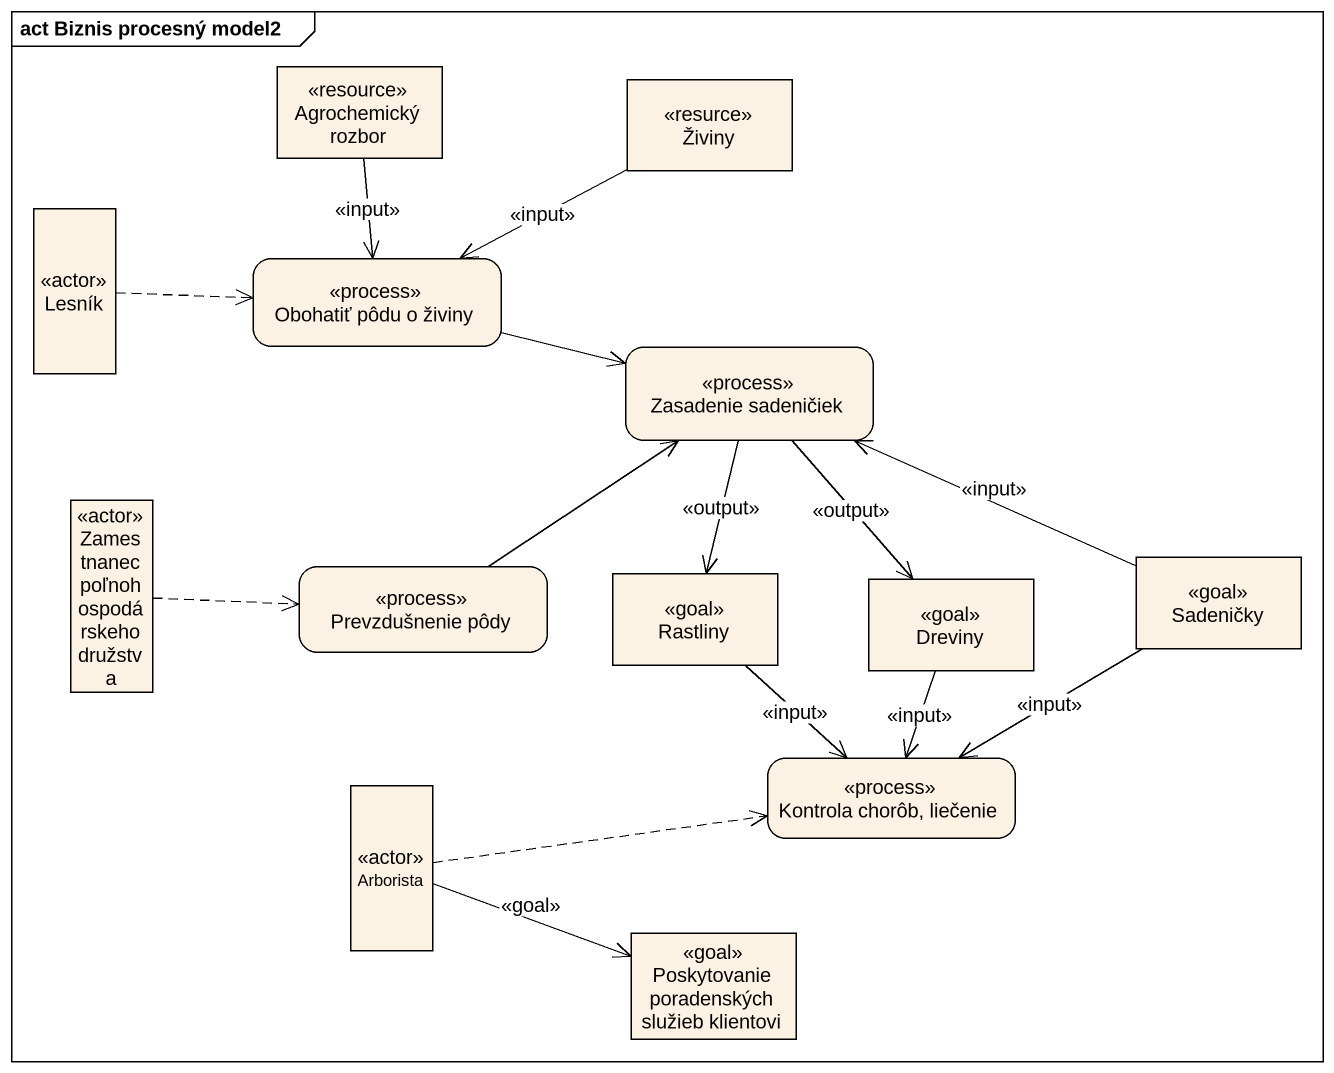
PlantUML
@startuml
mainframe act Biznis procesný model2
hide empty description
state "Agrochemický rozbor" as Agrochemický_rozbor <<resource>>
state Živiny <<resurce>>
state Lesník <<actor>>
state "Obohatiť pôdu o živiny" as Obohatiť_pôdu_o_živiny <<process>>
state "Zasadenie sadeničiek" as Zasadenie_sadeničiek <<process>>
state "Zamestnanec poľnohospodárskeho družstva" as Zamestnanec <<actor>>
state "Prevzdušnenie pôdy" as Prevzdušnenie_pôdy <<process>>
state Rastliny <<goal>>
state Sadeničky <<goal>>
state Dreviny <<goal>>
state Arborista <<actor>>
state "Kontrola chorôb, liečenie" as Kontrola_chorôb_liečenie <<process>>
state "Poskytovanie poradenských služieb klientovi" as Poskytovanie_poradenských <<goal>>
Agrochemický_rozbor --> Obohatiť_pôdu_o_živiny : <<input>>
Živiny -left-> Obohatiť_pôdu_o_živiny : <<input>>
Lesník -right[dashed]-> Obohatiť_pôdu_o_živiny
Obohatiť_pôdu_o_živiny -right-> Zasadenie_sadeničiek
Zasadenie_sadeničiek --> Rastliny : <<output>>
Zasadenie_sadeničiek --> Dreviny : <<output>>
Zamestnanec -right[dashed]-> Prevzdušnenie_pôdy
Prevzdušnenie_pôdy -up-> Zasadenie_sadeničiek
Rastliny --> Kontrola_chorôb_liečenie : <<input>>
Sadeničky -left-> Zasadenie_sadeničiek : <<input>>
Sadeničky -left-> Kontrola_chorôb_liečenie : <<input>>
Dreviny --> Kontrola_chorôb_liečenie : <<input>>
Arborista -right[dashed]-> Kontrola_chorôb_liečenie
Arborista -right-> Poskytovanie_poradenských : <<goal>>
@enduml
